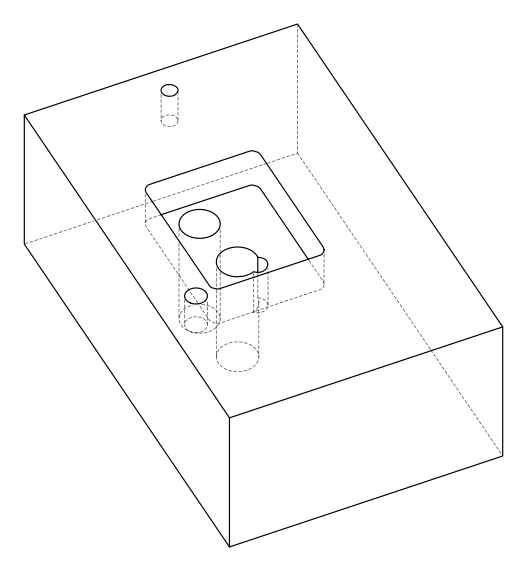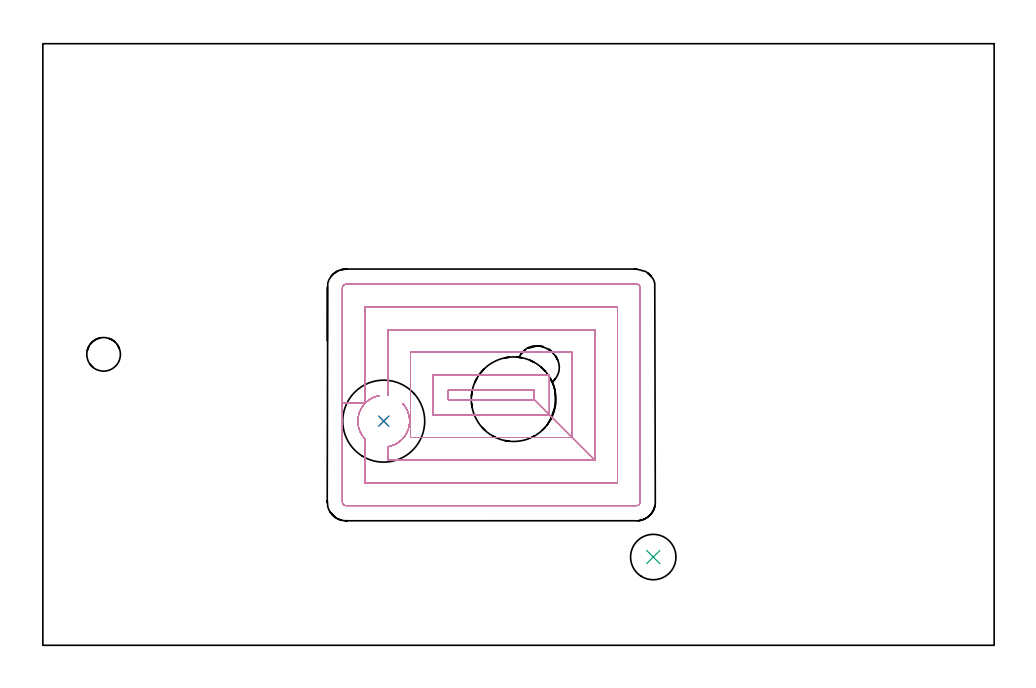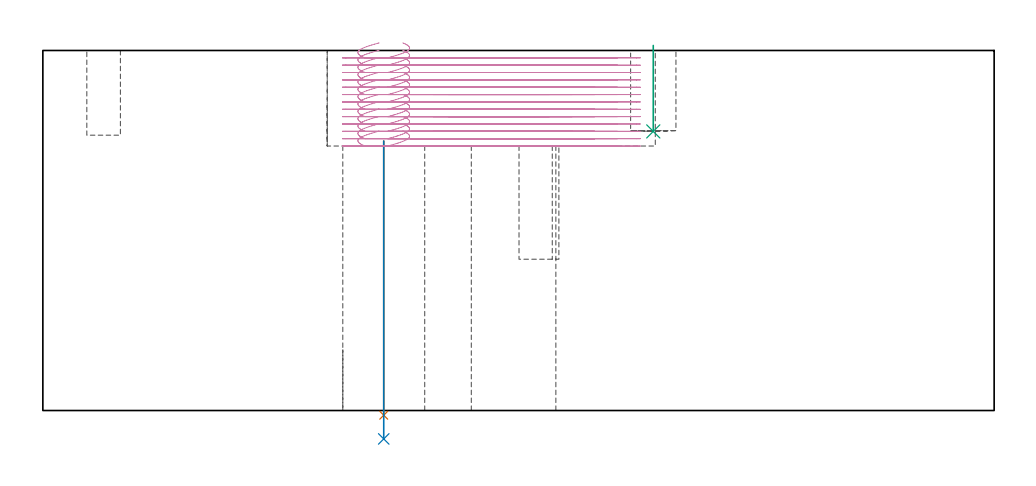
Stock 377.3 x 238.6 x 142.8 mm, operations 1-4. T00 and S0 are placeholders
(PLAN: 7 operations, 6 tool changes, 45.6 min)
(1 INDEXABLE_INSERT_DRILL_THROUGH_HOLE_FROM_SOLID | STEP1HOLE_1 | NXT0302_013 | 0.44 min | 49405 mm3)
(2 DRILL_TO_ENLARGE_THROUGH_HOLE | STEP1HOLE_1 | UGT0301_001 | 0.48 min | 68991 mm3)
(3 INDEXABLE_INSERT_DRILL_BLIND_HOLE_FROM_SOLID | STEP1POCKET | NXT0302_007 | 0.14 min | 8104 mm3)
(4 MILL_RECTANGULAR_POCKET | POCKET_RECTANGULAR_STRAIGHT | NXT0201_011 | Follow Part, ap 3, ae 75% | 40.27 min | 458973 mm3)
(5 MILL_THROUGH_HOLE_FROM_SOLID_MATERIAL | STEP1HOLE | UGT0201_018 | Circular | 2.9 min | 92515 mm3)
(6 MILL_BLIND_HOLE_FROM_SOLID_MATERIAL | STEP1POCKET_1 | UGT0201_129 | Spiral | 0.3 min | 4619 mm3)
(7 MILL_BLIND_HOLE_FROM_SOLID_MATERIAL_1 | STEP1POCKET_2 | NXT0201_011 | Spiral | 1.06 min | 4915 mm3)
(TOOL NXT0302_013 | Index. Insert Drill 21mm [880-D2100L25-05] | D21 PA176 FL105 Z2)
(TOOL UGT0301_001 | Twist Drill 32.5 mm | D32.5 PA118 FL185 Z2)
(TOOL NXT0302_007 | Index. Insert Drill 18mm [880-D1800L25-05] | D18 PA176 FL90 Z2)
(TOOL NXT0201_011 | ENDMILL 12mm [2P460-1200-NA 1630] | D12 FL38 Z6)
(TOOL UGT0201_018 | End mill 30 mm | D30 FL50 Z4)
(TOOL UGT0201_129 | Carbide End Mill 11.9 | D11.9 FL15 Z4)
(OP 1 INDEXABLE_INSERT_DRILL_THROUGH_HOLE_FROM_SOLID)
G17 G21 G94 G90
T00 M6
G54
G17 G0 G90 X135.2 Y88.9 S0 M3
G43 Z152.8 H1
G94 G81 G98 Z-1.867 F250. R106.9
G80
M5
M2
(OP 2 DRILL_TO_ENLARGE_THROUGH_HOLE)
G17 G21 G94 G90
T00 M6
G54
G17 G0 G90 X135.2 Y88.9 S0 M3
G43 Z152.8 H0
G94 G73 G98 Z-11.264 F250. Q29.041 R106.9
G80
M5
M2
(OP 3 INDEXABLE_INSERT_DRILL_BLIND_HOLE_FROM_SOLID)
G17 G21 G94 G90
T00 M6
G54
G17 G0 G90 X242.1 Y35. S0 M3
G43 Z152.8 H1
G94 G81 G98 Z110.7 F250. R144.8
G80
M5
M2
(OP 4 MILL_RECTANGULAR_POCKET)
G17 G21 G94 G90
T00 M6
G54
G17 G0 G90 X142.769 Y95.804 S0 M3
G43 Z152.8 H1
Z145.8
G94 G1 X143.12 Y95.418 Z145.66 F250.
X143.74 Y94.583 Z145.381
X144.272 Y93.689 Z145.103
X144.465 Y93.28 Z144.981
X144.659 Y92.87 Z144.86
X145.075 Y91.677 Z144.521
X145.341 Y90.441 Z144.183
X145.454 Y89.182 Z143.844
X145.41 Y87.919 Z143.505
X145.212 Y86.67 Z143.167
X144.861 Y85.456 Z142.828
X144.364 Y84.293 Z142.489
X143.728 Y83.201 Z142.15
X142.962 Y82.195 Z141.812
X142.079 Y81.291 Z141.473
X141.091 Y80.503 Z141.134
X140.013 Y79.842 Z140.796
X138.863 Y79.318 Z140.457
X138.433 Y79.175 Z140.335
X138.002 Y79.033 Z140.214
X137.248 Y78.851 Z140.006
X136.8 Y78.781 Z139.885
Y73.4 F500.
X218.9
X194.9 Y97.4
Y101.2
X160.8
Y97.4
X194.9
X200.9 Y91.4
Y107.2
X154.8
Y91.4
X200.9
X209.9 Y82.4
Y116.2
X145.8
Y82.4
X209.9
X218.9 Y73.4
Y125.2
X136.8
Y99.022
G0 X133.361 Y98.984 Z145.8
G1 X133.213 Y98.954 Z145.759 F250.
X132.768 Y98.866 Z145.638
X131.587 Y98.499 Z145.306
X130.458 Y97.994 Z144.975
X129.398 Y97.356 Z144.644
X128.423 Y96.595 Z144.312
X127.546 Y95.723 Z143.981
X126.78 Y94.751 Z143.649
X126.137 Y93.695 Z143.318
X125.625 Y92.568 Z142.986
X125.253 Y91.389 Z142.655
X125.025 Y90.173 Z142.323
X124.945 Y88.938 Z141.992
X125.013 Y87.703 Z141.66
X125.23 Y86.486 Z141.329
X125.356 Y86.05 Z141.208
X125.475 Y85.638 Z141.093
X125.834 Y84.716 Z140.827
X126.038 Y84.311 Z140.706
X126.242 Y83.906 Z140.584
X126.818 Y82.993 Z140.295
X127.486 Y82.146 Z140.006
X127.8 Y81.818 Z139.885
Y64.4 F500.
X227.9
Y134.2
X127.8
Y95.983
X118.8
Y56.8
G3 X120.2 Y55.4 R1.4
G1 X235.5
G3 X236.9 Y56.8 R1.4
G1 Y141.8
G3 X235.5 Y143.2 R1.4
G1 X120.2
G3 X118.8 Y141.8 R1.4
G1 Y95.983
Y94.983
G0 X142.775 Y95.81 Z142.885
G1 X142.823 Y95.763 Z142.866 F250.
X143.612 Y94.771 Z142.527
X144.272 Y93.689 Z142.187
X144.465 Y93.28 Z142.066
X144.659 Y92.87 Z141.945
X145.075 Y91.677 Z141.606
X145.341 Y90.441 Z141.267
X145.454 Y89.182 Z140.929
X145.41 Y87.919 Z140.59
X145.212 Y86.67 Z140.251
X144.861 Y85.456 Z139.912
X144.364 Y84.293 Z139.574
X143.728 Y83.201 Z139.235
X142.962 Y82.195 Z138.896
X142.079 Y81.291 Z138.558
X141.091 Y80.503 Z138.219
X140.013 Y79.842 Z137.88
X138.863 Y79.318 Z137.541
X138.433 Y79.175 Z137.42
X138.002 Y79.033 Z137.299
X137.248 Y78.851 Z137.091
X136.8 Y78.781 Z136.969
Y73.4 F500.
X218.9
X194.9 Y97.4
Y101.2
X160.8
Y97.4
X194.9
X200.9 Y91.4
Y107.2
X154.8
Y91.4
X200.9
X209.9 Y82.4
Y116.2
X145.8
Y82.4
X209.9
X218.9 Y73.4
Y125.2
X136.8
Y99.022
G0 X133.362 Y98.984 Z142.885
G1 X133.213 Y98.954 Z142.844 F250.
X132.768 Y98.866 Z142.722
X131.612 Y98.509 Z142.398
X130.506 Y98.019 Z142.074
X129.466 Y97.402 Z141.75
X128.505 Y96.667 Z141.426
X127.637 Y95.824 Z141.101
X126.874 Y94.884 Z140.777
X126.227 Y93.862 Z140.453
X125.705 Y92.77 Z140.129
X125.315 Y91.625 Z139.805
X125.062 Y90.442 Z139.48
X124.95 Y89.237 Z139.156
X124.981 Y88.028 Z138.832
X125.153 Y86.83 Z138.508
X125.466 Y85.661 Z138.184
X125.869 Y84.662 Z137.895
X126.058 Y84.25 Z137.773
X126.707 Y83.153 Z137.432
X127.486 Y82.146 Z137.091
X127.8 Y81.818 Z136.969
Y64.4 F500.
X227.9
Y134.2
X127.8
Y95.983
X118.8
Y56.8
G3 X120.2 Y55.4 R1.4
G1 X235.5
G3 X236.9 Y56.8 R1.4
G1 Y141.8
G3 X235.5 Y143.2 R1.4
G1 X120.2
G3 X118.8 Y141.8 R1.4
G1 Y95.983
Y94.983
G0 X142.77 Y95.805 Z139.969
G1 X142.949 Y95.621 Z139.9 F250.
X143.666 Y94.693 Z139.586
X144.272 Y93.689 Z139.272
X144.465 Y93.28 Z139.151
X144.659 Y92.87 Z139.029
X145.075 Y91.677 Z138.691
X145.341 Y90.441 Z138.352
X145.454 Y89.182 Z138.013
X145.41 Y87.919 Z137.675
X145.212 Y86.67 Z137.336
X144.861 Y85.456 Z136.997
X144.364 Y84.293 Z136.658
X143.728 Y83.201 Z136.32
X142.962 Y82.195 Z135.981
X142.079 Y81.291 Z135.642
X141.091 Y80.503 Z135.303
X140.013 Y79.842 Z134.965
X138.863 Y79.318 Z134.626
X138.433 Y79.175 Z134.505
X138.002 Y79.033 Z134.383
X137.248 Y78.851 Z134.175
X136.8 Y78.781 Z134.054
Y73.4 F500.
X218.9
X194.9 Y97.4
Y101.2
X160.8
Y97.4
X194.9
X200.9 Y91.4
Y107.2
X154.8
Y91.4
X200.9
X209.9 Y82.4
Y116.2
X145.8
Y82.4
X209.9
X218.9 Y73.4
Y125.2
X136.8
Y99.022
G0 X133.362 Y98.984 Z139.969
G1 X133.211 Y98.954 Z139.928 F250.
X132.766 Y98.865 Z139.806
X131.591 Y98.501 Z139.477
X130.468 Y97.999 Z139.147
X129.414 Y97.366 Z138.818
X128.442 Y96.612 Z138.488
X127.567 Y95.747 Z138.158
X126.803 Y94.783 Z137.829
X126.158 Y93.735 Z137.499
X125.644 Y92.618 Z137.169
X125.267 Y91.447 Z136.84
X125.033 Y90.239 Z136.51
X124.945 Y89.012 Z136.181
X125.004 Y87.783 Z135.851
X125.21 Y86.571 Z135.521
X125.466 Y85.661 Z135.268
X125.869 Y84.662 Z134.98
X126.058 Y84.25 Z134.858
X126.707 Y83.153 Z134.517
X127.486 Y82.146 Z134.175
X127.8 Y81.818 Z134.054
Y64.4 F500.
X227.9
Y134.2
X127.8
Y95.983
X118.8
Y56.8
G3 X120.2 Y55.4 R1.4
G1 X235.5
G3 X236.9 Y56.8 R1.4
G1 Y141.8
G3 X235.5 Y143.2 R1.4
G1 X120.2
G3 X118.8 Y141.8 R1.4
G1 Y95.983
Y94.983
G0 X142.771 Y95.804 Z137.054
G1 X142.947 Y95.623 Z136.986 F250.
X143.664 Y94.695 Z136.672
X144.27 Y93.692 Z136.358
X144.701 Y92.769 Z136.085
X144.853 Y92.343 Z135.964
X145.005 Y91.916 Z135.842
X145.291 Y90.741 Z135.518
X145.437 Y89.541 Z135.194
X145.442 Y88.332 Z134.87
X145.303 Y87.131 Z134.546
X145.025 Y85.954 Z134.222
X144.61 Y84.818 Z133.898
X144.064 Y83.739 Z133.574
X143.395 Y82.732 Z133.25
X142.613 Y81.81 Z132.926
X141.727 Y80.987 Z132.602
X140.75 Y80.274 Z132.278
X139.697 Y79.68 Z131.954
X139.282 Y79.5 Z131.833
X138.866 Y79.319 Z131.712
X138.436 Y79.176 Z131.59
X138.006 Y79.034 Z131.469
X137.248 Y78.851 Z131.26
X136.8 Y78.781 Z131.138
Y73.4 F500.
X218.9
X194.9 Y97.4
Y101.2
X160.8
Y97.4
X194.9
X200.9 Y91.4
Y107.2
X154.8
Y91.4
X200.9
X209.9 Y82.4
Y116.2
X145.8
Y82.4
X209.9
X218.9 Y73.4
Y125.2
X136.8
Y99.022
G0 X133.361 Y98.983 Z137.054
G1 X133.211 Y98.954 Z137.013 F250.
X132.766 Y98.865 Z136.891
X131.591 Y98.501 Z136.562
X130.468 Y97.999 Z136.232
X129.414 Y97.366 Z135.902
X128.442 Y96.612 Z135.573
X127.567 Y95.747 Z135.243
X126.803 Y94.783 Z134.914
X126.158 Y93.735 Z134.584
X125.644 Y92.618 Z134.254
X125.267 Y91.447 Z133.925
X125.033 Y90.239 Z133.595
X124.945 Y89.012 Z133.266
X125.004 Y87.783 Z132.936
X125.21 Y86.571 Z132.606
X125.466 Y85.661 Z132.353
X125.627 Y85.238 Z132.232
X125.726 Y84.981 Z132.158
X125.839 Y84.729 Z132.084
X126.024 Y84.315 Z131.963
X126.449 Y83.551 Z131.728
X126.938 Y82.826 Z131.494
X127.486 Y82.146 Z131.26
X127.8 Y81.818 Z131.138
Y64.4 F500.
X227.9
Y134.2
X127.8
Y95.983
X118.8
Y56.8
G3 X120.2 Y55.4 R1.4
G1 X235.5
G3 X236.9 Y56.8 R1.4
G1 Y141.8
G3 X235.5 Y143.2 R1.4
G1 X120.2
G3 X118.8 Y141.8 R1.4
G1 Y95.983
Y94.983
G0 X142.771 Y95.804 Z134.138
G1 X142.94 Y95.632 Z134.074 F250.
X143.661 Y94.7 Z133.758
X144.27 Y93.692 Z133.443
X144.701 Y92.769 Z133.17
X144.853 Y92.343 Z133.048
X145.005 Y91.916 Z132.927
X145.291 Y90.741 Z132.603
X145.437 Y89.541 Z132.279
X145.442 Y88.332 Z131.955
X145.303 Y87.131 Z131.631
X145.025 Y85.954 Z131.307
X144.61 Y84.818 Z130.983
X144.064 Y83.739 Z130.659
X143.395 Y82.732 Z130.335
X142.613 Y81.81 Z130.011
X141.727 Y80.987 Z129.687
X140.75 Y80.274 Z129.363
X139.697 Y79.68 Z129.039
X139.282 Y79.5 Z128.918
X138.866 Y79.319 Z128.796
X138.436 Y79.176 Z128.675
X138.006 Y79.034 Z128.553
X137.248 Y78.851 Z128.344
X136.8 Y78.781 Z128.223
Y73.4 F500.
X218.9
X194.9 Y97.4
Y101.2
X160.8
Y97.4
X194.9
X200.9 Y91.4
Y107.2
X154.8
Y91.4
X200.9
X209.9 Y82.4
Y116.2
X145.8
Y82.4
X209.9
X218.9 Y73.4
Y125.2
X136.8
Y99.022
G0 X133.361 Y98.983 Z134.138
G1 X133.213 Y98.954 Z134.098 F250.
X132.768 Y98.866 Z133.977
X131.612 Y98.509 Z133.652
X130.506 Y98.019 Z133.328
X129.466 Y97.402 Z133.004
X128.505 Y96.667 Z132.68
X127.637 Y95.824 Z132.356
X126.874 Y94.884 Z132.031
X126.227 Y93.862 Z131.707
X125.705 Y92.77 Z131.383
X125.315 Y91.625 Z131.059
X125.062 Y90.442 Z130.735
X124.95 Y89.237 Z130.41
X124.981 Y88.028 Z130.086
X125.153 Y86.83 Z129.762
X125.466 Y85.661 Z129.438
X125.627 Y85.238 Z129.316
X125.726 Y84.981 Z129.243
X125.839 Y84.729 Z129.169
X126.024 Y84.315 Z129.047
X126.449 Y83.551 Z128.813
X126.938 Y82.826 Z128.579
X127.486 Y82.146 Z128.344
X127.8 Y81.818 Z128.223
Y64.4 F500.
X227.9
Y134.2
X127.8
Y95.983
X118.8
Y56.8
G3 X120.2 Y55.4 R1.4
G1 X235.5
G3 X236.9 Y56.8 R1.4
G1 Y141.8
G3 X235.5 Y143.2 R1.4
G1 X120.2
G3 X118.8 Y141.8 R1.4
G1 Y95.983
Y94.983
G0 X142.775 Y95.81 Z131.223
G1 X142.823 Y95.763 Z131.205 F250.
X143.612 Y94.771 Z130.865
X144.272 Y93.689 Z130.526
X144.465 Y93.28 Z130.405
X144.659 Y92.87 Z130.283
X145.075 Y91.677 Z129.945
X145.341 Y90.441 Z129.606
X145.454 Y89.182 Z129.267
X145.41 Y87.919 Z128.928
X145.212 Y86.67 Z128.59
X144.861 Y85.456 Z128.251
X144.364 Y84.293 Z127.912
X143.728 Y83.201 Z127.573
X142.962 Y82.195 Z127.235
X142.079 Y81.291 Z126.896
X141.091 Y80.503 Z126.557
X140.013 Y79.842 Z126.219
X138.863 Y79.318 Z125.88
X138.433 Y79.175 Z125.759
X138.002 Y79.033 Z125.637
X137.248 Y78.851 Z125.429
X136.8 Y78.781 Z125.308
Y73.4 F500.
X218.9
X194.9 Y97.4
Y101.2
X160.8
Y97.4
X194.9
X200.9 Y91.4
Y107.2
X154.8
Y91.4
X200.9
X209.9 Y82.4
Y116.2
X145.8
Y82.4
X209.9
X218.9 Y73.4
Y125.2
X136.8
Y99.022
G0 X133.361 Y98.984 Z131.223
G1 X133.213 Y98.954 Z131.182 F250.
X132.768 Y98.866 Z131.061
X131.612 Y98.509 Z130.737
X130.506 Y98.019 Z130.413
X129.466 Y97.402 Z130.088
X128.505 Y96.667 Z129.764
X127.637 Y95.824 Z129.44
X126.874 Y94.884 Z129.116
X126.227 Y93.862 Z128.792
X125.705 Y92.77 Z128.468
X125.315 Y91.625 Z128.143
X125.062 Y90.442 Z127.819
X124.95 Y89.237 Z127.495
X124.981 Y88.028 Z127.171
X125.153 Y86.83 Z126.847
X125.466 Y85.661 Z126.522
X125.627 Y85.238 Z126.401
X125.846 Y84.714 Z126.249
X125.899 Y84.602 Z126.215
X126.076 Y84.218 Z126.102
X126.284 Y83.85 Z125.989
X126.509 Y83.456 Z125.868
X126.971 Y82.781 Z125.648
X127.486 Y82.146 Z125.429
X127.8 Y81.818 Z125.308
Y64.4 F500.
X227.9
Y134.2
X127.8
Y95.983
X118.8
Y56.8
G3 X120.2 Y55.4 R1.4
G1 X235.5
G3 X236.9 Y56.8 R1.4
G1 Y141.8
G3 X235.5 Y143.2 R1.4
G1 X120.2
G3 X118.8 Y141.8 R1.4
G1 Y95.983
Y94.983
G0 X142.77 Y95.805 Z128.308
G1 X142.949 Y95.621 Z128.239 F250.
X143.666 Y94.693 Z127.925
X144.272 Y93.689 Z127.611
X144.465 Y93.28 Z127.489
X144.659 Y92.87 Z127.368
X145.075 Y91.677 Z127.029
X145.341 Y90.441 Z126.69
X145.454 Y89.182 Z126.352
X145.41 Y87.919 Z126.013
X145.212 Y86.67 Z125.674
X144.861 Y85.456 Z125.336
X144.364 Y84.293 Z124.997
X143.728 Y83.201 Z124.658
X142.962 Y82.195 Z124.319
X142.079 Y81.291 Z123.981
X141.091 Y80.503 Z123.642
X140.013 Y79.842 Z123.303
X138.863 Y79.318 Z122.965
X138.433 Y79.175 Z122.843
X138.002 Y79.033 Z122.722
X137.248 Y78.851 Z122.514
X136.8 Y78.781 Z122.392
Y73.4 F500.
X218.9
X194.9 Y97.4
Y101.2
X160.8
Y97.4
X194.9
X200.9 Y91.4
Y107.2
X154.8
Y91.4
X200.9
X209.9 Y82.4
Y116.2
X145.8
Y82.4
X209.9
X218.9 Y73.4
Y125.2
X136.8
Y99.022
G0 X133.362 Y98.984 Z128.308
G1 X133.21 Y98.954 Z128.266 F250.
X132.766 Y98.865 Z128.145
X131.591 Y98.501 Z127.815
X130.468 Y97.999 Z127.486
X129.413 Y97.366 Z127.156
X128.442 Y96.612 Z126.827
X127.567 Y95.747 Z126.497
X126.803 Y94.783 Z126.167
X126.158 Y93.735 Z125.838
X125.644 Y92.618 Z125.508
X125.267 Y91.447 Z125.179
X125.033 Y90.239 Z124.849
X124.945 Y89.012 Z124.519
X125.004 Y87.784 Z124.19
X125.21 Y86.571 Z123.86
X125.466 Y85.661 Z123.607
X125.627 Y85.238 Z123.486
X125.846 Y84.714 Z123.333
X125.899 Y84.602 Z123.3
X126.076 Y84.218 Z123.187
X126.284 Y83.85 Z123.074
X126.509 Y83.456 Z122.952
X126.971 Y82.781 Z122.733
X127.486 Y82.146 Z122.514
X127.8 Y81.818 Z122.392
Y64.4 F500.
X227.9
Y134.2
X127.8
Y95.983
X118.8
Y56.8
G3 X120.2 Y55.4 R1.4
G1 X235.5
G3 X236.9 Y56.8 R1.4
G1 Y141.8
G3 X235.5 Y143.2 R1.4
G1 X120.2
G3 X118.8 Y141.8 R1.4
G1 Y95.983
Y94.983
G0 X142.771 Y95.804 Z125.392
G1 X142.948 Y95.622 Z125.324 F250.
X143.664 Y94.695 Z125.01
X144.27 Y93.692 Z124.696
X144.701 Y92.769 Z124.423
X144.853 Y92.342 Z124.302
X145.005 Y91.916 Z124.181
X145.291 Y90.741 Z123.857
X145.437 Y89.54 Z123.533
X145.441 Y88.33 Z123.208
X145.303 Y87.129 Z122.884
X145.024 Y85.952 Z122.56
X144.609 Y84.816 Z122.236
X144.063 Y83.737 Z121.912
X143.393 Y82.729 Z121.588
X142.61 Y81.808 Z121.264
X141.724 Y80.984 Z120.94
X140.747 Y80.271 Z120.616
X139.692 Y79.678 Z120.292
X139.277 Y79.498 Z120.17
X138.863 Y79.318 Z120.049
X138.435 Y79.176 Z119.928
X138.005 Y79.034 Z119.807
X137.248 Y78.851 Z119.598
X136.8 Y78.781 Z119.477
Y73.4 F500.
X218.9
X194.9 Y97.4
Y101.2
X160.8
Y97.4
X194.9
X200.9 Y91.4
Y107.2
X154.8
Y91.4
X200.9
X209.9 Y82.4
Y116.2
X145.8
Y82.4
X209.9
X218.9 Y73.4
Y125.2
X136.8
Y99.022
G0 X133.361 Y98.984 Z125.392
G1 X133.21 Y98.954 Z125.351 F250.
X132.766 Y98.865 Z125.23
X131.591 Y98.501 Z124.9
X130.468 Y97.999 Z124.57
X129.413 Y97.366 Z124.241
X128.442 Y96.612 Z123.911
X127.567 Y95.747 Z123.582
X126.803 Y94.783 Z123.252
X126.158 Y93.735 Z122.922
X125.644 Y92.618 Z122.593
X125.267 Y91.447 Z122.263
X125.033 Y90.239 Z121.934
X124.945 Y89.012 Z121.604
X125.004 Y87.784 Z121.274
X125.21 Y86.571 Z120.945
X125.466 Y85.661 Z120.692
X125.627 Y85.238 Z120.57
X125.79 Y84.815 Z120.449
X126.263 Y83.868 Z120.165
X126.83 Y82.975 Z119.882
X127.486 Y82.146 Z119.598
X127.8 Y81.818 Z119.477
Y64.4 F500.
X227.9
Y134.2
X127.8
Y95.983
X118.8
Y56.8
G3 X120.2 Y55.4 R1.4
G1 X235.5
G3 X236.9 Y56.8 R1.4
G1 Y141.8
G3 X235.5 Y143.2 R1.4
G1 X120.2
G3 X118.8 Y141.8 R1.4
G1 Y95.983
Y94.983
G0 X142.771 Y95.804 Z122.477
G1 X142.948 Y95.623 Z122.409 F250.
X143.664 Y94.695 Z122.095
X144.27 Y93.692 Z121.781
X144.701 Y92.769 Z121.508
X144.853 Y92.342 Z121.387
X145.005 Y91.916 Z121.265
X145.291 Y90.741 Z120.941
X145.437 Y89.54 Z120.617
X145.441 Y88.33 Z120.293
X145.303 Y87.129 Z119.969
X145.024 Y85.952 Z119.645
X144.609 Y84.816 Z119.321
X144.063 Y83.737 Z118.997
X143.393 Y82.729 Z118.673
X142.61 Y81.808 Z118.348
X141.724 Y80.984 Z118.024
X140.747 Y80.271 Z117.7
X139.692 Y79.678 Z117.376
X139.277 Y79.498 Z117.255
X138.863 Y79.318 Z117.134
X138.435 Y79.176 Z117.013
X138.005 Y79.034 Z116.892
X137.248 Y78.851 Z116.683
X136.8 Y78.781 Z116.562
Y73.4 F500.
X218.9
X194.9 Y97.4
Y101.2
X160.8
Y97.4
X194.9
X200.9 Y91.4
Y107.2
X154.8
Y91.4
X200.9
X209.9 Y82.4
Y116.2
X145.8
Y82.4
X209.9
X218.9 Y73.4
Y125.2
X136.8
Y99.022
G0 X133.361 Y98.984 Z122.477
G1 X133.213 Y98.954 Z122.436 F250.
X132.768 Y98.866 Z122.315
X131.612 Y98.509 Z121.991
X130.506 Y98.019 Z121.667
X129.466 Y97.402 Z121.342
X128.505 Y96.667 Z121.018
X127.637 Y95.824 Z120.694
X126.874 Y94.884 Z120.37
X126.227 Y93.862 Z120.046
X125.705 Y92.77 Z119.721
X125.315 Y91.625 Z119.397
X125.062 Y90.442 Z119.073
X124.95 Y89.237 Z118.749
X124.981 Y88.028 Z118.425
X125.153 Y86.83 Z118.101
X125.466 Y85.661 Z117.776
X125.627 Y85.238 Z117.655
X125.79 Y84.815 Z117.533
X126.263 Y83.868 Z117.25
X126.83 Y82.975 Z116.966
X127.486 Y82.146 Z116.683
X127.8 Y81.818 Z116.562
Y64.4 F500.
X227.9
Y134.2
X127.8
Y95.983
X118.8
Y56.8
G3 X120.2 Y55.4 R1.4
G1 X235.5
G3 X236.9 Y56.8 R1.4
G1 Y141.8
G3 X235.5 Y143.2 R1.4
G1 X120.2
G3 X118.8 Y141.8 R1.4
G1 Y95.983
Y94.983
G0 X142.775 Y95.81 Z119.562
G1 X142.823 Y95.763 Z119.543 F250.
X143.612 Y94.771 Z119.204
X144.272 Y93.689 Z118.864
X144.465 Y93.28 Z118.743
X144.659 Y92.87 Z118.622
X145.075 Y91.677 Z118.283
X145.341 Y90.441 Z117.944
X145.454 Y89.182 Z117.606
X145.41 Y87.919 Z117.267
X145.212 Y86.67 Z116.928
X144.861 Y85.456 Z116.589
X144.364 Y84.293 Z116.251
X143.728 Y83.201 Z115.912
X142.962 Y82.195 Z115.573
X142.079 Y81.291 Z115.235
X141.091 Y80.503 Z114.896
X140.013 Y79.842 Z114.557
X138.863 Y79.318 Z114.218
X138.433 Y79.175 Z114.097
X138.002 Y79.033 Z113.976
X137.248 Y78.851 Z113.768
X136.8 Y78.781 Z113.646
Y73.4 F500.
X218.9
X194.9 Y97.4
Y101.2
X160.8
Y97.4
X194.9
X200.9 Y91.4
Y107.2
X154.8
Y91.4
X200.9
X209.9 Y82.4
Y116.2
X145.8
Y82.4
X209.9
X218.9 Y73.4
Y125.2
X136.8
Y99.022
G0 X133.362 Y98.984 Z119.562
G1 X133.213 Y98.954 Z119.521 F250.
X132.768 Y98.866 Z119.399
X131.612 Y98.509 Z119.075
X130.506 Y98.019 Z118.751
X129.466 Y97.402 Z118.427
X128.505 Y96.667 Z118.103
X127.637 Y95.824 Z117.778
X126.874 Y94.884 Z117.454
X126.227 Y93.862 Z117.13
X125.705 Y92.77 Z116.806
X125.315 Y91.625 Z116.482
X125.062 Y90.442 Z116.157
X124.95 Y89.237 Z115.833
X124.981 Y88.028 Z115.509
X125.153 Y86.83 Z115.185
X125.466 Y85.661 Z114.861
X125.869 Y84.662 Z114.572
X126.058 Y84.249 Z114.45
X126.707 Y83.153 Z114.109
X127.486 Y82.146 Z113.768
X127.8 Y81.818 Z113.646
Y64.4 F500.
X227.9
Y134.2
X127.8
Y95.983
X118.8
Y56.8
G3 X120.2 Y55.4 R1.4
G1 X235.5
G3 X236.9 Y56.8 R1.4
G1 Y141.8
G3 X235.5 Y143.2 R1.4
G1 X120.2
G3 X118.8 Y141.8 R1.4
G1 Y95.983
Y94.983
G0 X142.77 Y95.805 Z116.646
G1 X142.949 Y95.621 Z116.577 F250.
X143.666 Y94.693 Z116.263
X144.272 Y93.689 Z115.949
X144.465 Y93.28 Z115.828
X144.659 Y92.87 Z115.706
X145.075 Y91.677 Z115.368
X145.341 Y90.441 Z115.029
X145.454 Y89.182 Z114.69
X145.41 Y87.919 Z114.351
X145.212 Y86.67 Z114.013
X144.861 Y85.456 Z113.674
X144.364 Y84.293 Z113.335
X143.728 Y83.201 Z112.997
X142.962 Y82.195 Z112.658
X142.079 Y81.291 Z112.319
X141.091 Y80.503 Z111.98
X140.013 Y79.842 Z111.642
X138.863 Y79.318 Z111.303
X138.433 Y79.175 Z111.182
X138.002 Y79.033 Z111.06
X137.248 Y78.851 Z110.852
X136.8 Y78.781 Z110.731
Y73.4 F500.
X218.9
X194.9 Y97.4
Y101.2
X160.8
Y97.4
X194.9
X200.9 Y91.4
Y107.2
X154.8
Y91.4
X200.9
X209.9 Y82.4
Y116.2
X145.8
Y82.4
X209.9
X218.9 Y73.4
Y125.2
X136.8
Y99.022
G0 X133.362 Y98.984 Z116.646
G1 X133.21 Y98.954 Z116.604 F250.
X132.765 Y98.865 Z116.483
X131.591 Y98.501 Z116.154
X130.468 Y97.999 Z115.824
X129.414 Y97.366 Z115.495
X128.443 Y96.612 Z115.165
X127.568 Y95.748 Z114.836
X126.804 Y94.785 Z114.506
X126.16 Y93.737 Z114.177
X125.645 Y92.62 Z113.847
X125.268 Y91.45 Z113.518
X125.034 Y90.243 Z113.188
X124.945 Y89.017 Z112.859
X125.004 Y87.788 Z112.529
X125.209 Y86.576 Z112.2
X125.466 Y85.661 Z111.945
X125.869 Y84.662 Z111.656
X126.058 Y84.249 Z111.535
X126.707 Y83.153 Z111.194
X127.486 Y82.146 Z110.852
X127.8 Y81.818 Z110.731
Y64.4 F500.
X227.9
Y134.2
X127.8
Y95.983
X118.8
Y56.8
G3 X120.2 Y55.4 R1.4
G1 X235.5
G3 X236.9 Y56.8 R1.4
G1 Y141.8
G3 X235.5 Y143.2 R1.4
G1 X120.2
G3 X118.8 Y141.8 R1.4
G1 Y95.983
Y94.983
G0 X142.768 Y95.807 Z113.731
G1 X142.948 Y95.622 Z113.662 F250.
X143.665 Y94.694 Z113.348
X144.271 Y93.691 Z113.034
X144.465 Y93.282 Z112.912
X144.658 Y92.872 Z112.791
X145.049 Y91.762 Z112.476
X145.311 Y90.615 Z112.16
X145.44 Y89.446 Z111.845
X145.434 Y88.269 Z111.53
X145.294 Y87.101 Z111.214
X145.021 Y85.956 Z110.899
X144.62 Y84.85 Z110.584
X144.094 Y83.798 Z110.269
X143.451 Y82.812 Z109.953
X142.7 Y81.907 Z109.638
X141.85 Y81.093 Z109.323
X140.913 Y80.381 Z109.008
X140.526 Y80.145 Z108.886
X140.14 Y79.91 Z108.765
X139.046 Y79.39 Z108.44
X138.085 Y79.057 Z108.168
X137.645 Y78.949 Z108.046
X137.226 Y78.847 Z107.931
X136.8 Y78.781 Z107.815
Y73.4 F500.
X218.9
X194.9 Y97.4
Y101.2
X160.8
Y97.4
X194.9
X200.9 Y91.4
Y107.2
X154.8
Y91.4
X200.9
X209.9 Y82.4
Y116.2
X145.8
Y82.4
X209.9
X218.9 Y73.4
Y125.2
X136.8
Y99.022
G0 X133.361 Y98.983 Z113.731
G1 X133.21 Y98.954 Z113.689 F250.
X132.765 Y98.865 Z113.568
X131.592 Y98.501 Z113.239
X130.47 Y98. Z112.909
X129.416 Y97.368 Z112.58
X128.445 Y96.614 Z112.251
X127.571 Y95.75 Z111.922
X126.806 Y94.788 Z111.592
X126.162 Y93.742 Z111.263
X125.647 Y92.626 Z110.934
X125.27 Y91.456 Z110.604
X125.035 Y90.25 Z110.275
X124.945 Y89.024 Z109.946
X125.003 Y87.797 Z109.617
X125.207 Y86.585 Z109.287
X125.469 Y85.653 Z109.028
X125.631 Y85.23 Z108.906
X125.731 Y84.969 Z108.831
X125.846 Y84.713 Z108.756
X126.032 Y84.3 Z108.635
X126.455 Y83.542 Z108.402
X126.941 Y82.822 Z108.17
X127.486 Y82.146 Z107.937
X127.8 Y81.818 Z107.815
Y64.4 F500.
X227.9
Y134.2
X127.8
Y95.983
X118.8
Y56.8
G3 X120.2 Y55.4 R1.4
G1 X235.5
G3 X236.9 Y56.8 R1.4
G1 Y141.8
G3 X235.5 Y143.2 R1.4
G1 X120.2
G3 X118.8 Y141.8 R1.4
G1 Y95.983
Y94.983
G0 X142.768 Y95.807 Z110.815
G1 X142.949 Y95.621 Z110.746 F250.
X143.665 Y94.694 Z110.432
X144.271 Y93.691 Z110.118
X144.465 Y93.282 Z109.997
X144.658 Y92.872 Z109.875
X145.049 Y91.762 Z109.56
X145.311 Y90.615 Z109.245
X145.44 Y89.446 Z108.93
X145.434 Y88.269 Z108.614
X145.294 Y87.101 Z108.299
X145.021 Y85.956 Z107.984
X144.62 Y84.85 Z107.669
X144.094 Y83.798 Z107.353
X143.451 Y82.812 Z107.038
X142.7 Y81.907 Z106.723
X141.85 Y81.093 Z106.408
X140.913 Y80.381 Z106.092
X140.526 Y80.145 Z105.971
X140.14 Y79.91 Z105.849
X139.046 Y79.39 Z105.525
X138.085 Y79.057 Z105.252
X137.645 Y78.949 Z105.131
X137.226 Y78.847 Z105.016
X136.8 Y78.781 Z104.9
Y73.4 F500.
X218.9
X194.9 Y97.4
Y101.2
X160.8
Y97.4
X194.9
X200.9 Y91.4
Y107.2
X154.8
Y91.4
X200.9
X209.9 Y82.4
Y116.2
X145.8
Y82.4
X209.9
X218.9 Y73.4
Y125.2
X136.8
Y99.022
G0 X133.361 Y98.983 Z110.815
G1 X133.213 Y98.954 Z110.775 F250.
X132.768 Y98.866 Z110.653
X131.594 Y98.502 Z110.324
X130.472 Y98.001 Z109.995
X129.418 Y97.369 Z109.665
X128.446 Y96.616 Z109.336
X127.572 Y95.752 Z109.007
X126.807 Y94.79 Z108.677
X126.163 Y93.743 Z108.348
X125.648 Y92.627 Z108.019
X125.27 Y91.457 Z107.689
X125.035 Y90.251 Z107.36
X124.945 Y89.025 Z107.031
X125.003 Y87.797 Z106.701
X125.207 Y86.585 Z106.372
X125.469 Y85.653 Z106.112
X125.631 Y85.23 Z105.991
X125.731 Y84.969 Z105.916
X125.846 Y84.713 Z105.841
X126.032 Y84.3 Z105.72
X126.455 Y83.542 Z105.487
X126.941 Y82.822 Z105.254
X127.486 Y82.146 Z105.021
X127.8 Y81.818 Z104.9
Y64.4 F500.
X227.9
Y134.2
X127.8
Y95.983
X118.8
Y56.8
G3 X120.2 Y55.4 R1.4
G1 X235.5
G3 X236.9 Y56.8 R1.4
G1 Y141.8
G3 X235.5 Y143.2 R1.4
G1 X120.2
G3 X118.8 Y141.8 R1.4
G1 Y95.983
Y94.983
G0 Z152.8
M5
M2
